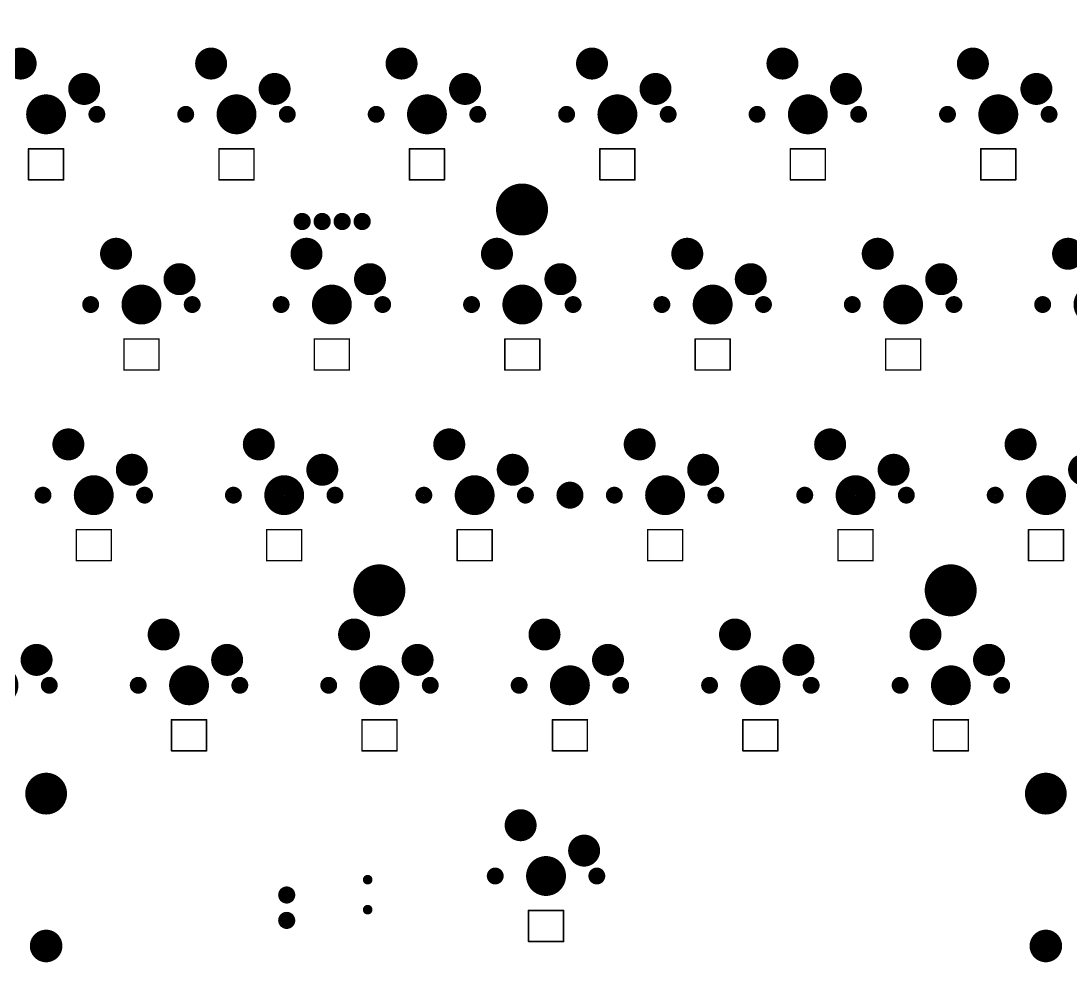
# Model space of a CAD drawing. Header units: millimetres. Extents: x 1049 to 1332, y 1256 to 1351.
# Drawn here: x 1149.5 to 1254.6, y 1255.5 to 1350.2 of the extents above; entities that cross this region are included whole.
import ezdxf

# ---------------------------------------------------------------- set-up
doc = ezdxf.new("R2010")
doc.units = ezdxf.units.MM
for name, color, linetype in [('BottomSolder', 6, 'Continuous'), ('KeepOutLayer', 6, 'Continuous'), ('PadHoleLayer', 156, 'Continuous')]:
    doc.layers.add(name, color=color, linetype=linetype)

# ---------------------------------------------------------------- blocks, each defined once
blk = doc.blocks.new('_______4')
at = {"layer": 'BottomSolder', "const_width": 0.477}
for points in [[(-0.24, 0, 1), (0.24, 0, 1)], [(-0.24, -3, 1), (0.24, -3, 1)]]:
    blk.add_lwpolyline(points, format="xyb", close=True, dxfattribs=at)
at = {"layer": 'PadHoleLayer', "const_width": 0.375}
for points in [[(-0.19, 0, 1), (0.19, 0, 1)], [(-0.19, -3, 1), (0.19, -3, 1)]]:
    blk.add_lwpolyline(points, format="xyb", close=True, dxfattribs=at)
blk = doc.blocks.new('JUMP_WIRE_5')
at = {"layer": 'BottomSolder', "const_width": 0.852}
for points in [[(-0.43, 0, 1), (0.43, 0, 1)], [(2.11, 0, 1), (2.97, 0, 1)]]:
    blk.add_lwpolyline(points, format="xyb", close=True, dxfattribs=at)
at = {"layer": 'PadHoleLayer', "const_width": 0.457}
for points in [[(-0.23, 0, 1), (0.23, 0, 1)], [(2.31, 0, 1), (2.77, 0, 1)]]:
    blk.add_lwpolyline(points, format="xyb", close=True, dxfattribs=at)
blk = doc.blocks.new('____90')
at = {"layer": 'BottomSolder'}
for points, const_width in [([(-3.34, 5.08, 1), (-1.74, 5.08, 1)], 1.6), ([(3.01, 2.54, 1), (4.61, 2.54, 1)], 1.6), ([(-1, 0, 1), (1, 0, 1)], 1.99), ([(-5.5, 0, 1), (-4.66, 0, 1)], 0.85), ([(4.66, 0, 1), (5.5, 0, 1)], 0.85)]:
    blk.add_lwpolyline(points, format="xyb", close=True, dxfattribs=dict(at, const_width=const_width))
at = {"layer": 'PadHoleLayer'}
for points, const_width in [([(-3.29, 5.08, 1), (-1.79, 5.08, 1)], 1.5), ([(3.06, 2.54, 1), (4.56, 2.54, 1)], 1.5), ([(-1, 0, 1), (1, 0, 1)], 1.99), ([(-5.5, 0, 1), (-4.66, 0, 1)], 0.85), ([(4.66, 0, 1), (5.5, 0, 1)], 0.85)]:
    blk.add_lwpolyline(points, format="xyb", close=True, dxfattribs=dict(at, const_width=const_width))
blk = doc.blocks.new('____91')
at = {"layer": 'BottomSolder'}
for points, const_width in [([(-3.34, 5.08, 1), (-1.74, 5.08, 1)], 1.6), ([(3.01, 2.54, 1), (4.61, 2.54, 1)], 1.6), ([(-1, 0, 1), (1, 0, 1)], 1.99), ([(-5.5, 0, 1), (-4.66, 0, 1)], 0.85), ([(4.66, 0, 1), (5.5, 0, 1)], 0.85)]:
    blk.add_lwpolyline(points, format="xyb", close=True, dxfattribs=dict(at, const_width=const_width))
at = {"layer": 'PadHoleLayer'}
for points, const_width in [([(-3.29, 5.08, 1), (-1.79, 5.08, 1)], 1.5), ([(3.06, 2.54, 1), (4.56, 2.54, 1)], 1.5), ([(-1, 0, 1), (1, 0, 1)], 1.99), ([(-5.5, 0, 1), (-4.66, 0, 1)], 0.85), ([(4.66, 0, 1), (5.5, 0, 1)], 0.85)]:
    blk.add_lwpolyline(points, format="xyb", close=True, dxfattribs=dict(at, const_width=const_width))
blk = doc.blocks.new('____92')
at = {"layer": 'BottomSolder'}
for points, const_width in [([(-3.34, 5.08, 1), (-1.74, 5.08, 1)], 1.6), ([(3.01, 2.54, 1), (4.61, 2.54, 1)], 1.6), ([(-1, 0, 1), (1, 0, 1)], 1.99), ([(-5.5, 0, 1), (-4.66, 0, 1)], 0.85), ([(4.66, 0, 1), (5.5, 0, 1)], 0.85)]:
    blk.add_lwpolyline(points, format="xyb", close=True, dxfattribs=dict(at, const_width=const_width))
at = {"layer": 'PadHoleLayer'}
for points, const_width in [([(-3.29, 5.08, 1), (-1.79, 5.08, 1)], 1.5), ([(3.06, 2.54, 1), (4.56, 2.54, 1)], 1.5), ([(-1, 0, 1), (1, 0, 1)], 1.99), ([(-5.5, 0, 1), (-4.66, 0, 1)], 0.85), ([(4.66, 0, 1), (5.5, 0, 1)], 0.85)]:
    blk.add_lwpolyline(points, format="xyb", close=True, dxfattribs=dict(at, const_width=const_width))
blk = doc.blocks.new('____93')
at = {"layer": 'BottomSolder'}
for points, const_width in [([(-3.34, 5.08, 1), (-1.74, 5.08, 1)], 1.6), ([(3.01, 2.54, 1), (4.61, 2.54, 1)], 1.6), ([(-1, 0, 1), (1, 0, 1)], 1.99), ([(-5.5, 0, 1), (-4.66, 0, 1)], 0.85), ([(4.66, 0, 1), (5.5, 0, 1)], 0.85)]:
    blk.add_lwpolyline(points, format="xyb", close=True, dxfattribs=dict(at, const_width=const_width))
at = {"layer": 'PadHoleLayer'}
for points, const_width in [([(-3.29, 5.08, 1), (-1.79, 5.08, 1)], 1.5), ([(3.06, 2.54, 1), (4.56, 2.54, 1)], 1.5), ([(-1, 0, 1), (1, 0, 1)], 1.99), ([(-5.5, 0, 1), (-4.66, 0, 1)], 0.85), ([(4.66, 0, 1), (5.5, 0, 1)], 0.85)]:
    blk.add_lwpolyline(points, format="xyb", close=True, dxfattribs=dict(at, const_width=const_width))
blk = doc.blocks.new('____94')
at = {"layer": 'BottomSolder'}
for points, const_width in [([(-3.34, 5.08, 1), (-1.74, 5.08, 1)], 1.6), ([(3.01, 2.54, 1), (4.61, 2.54, 1)], 1.6), ([(-1, 0, 1), (1, 0, 1)], 1.99), ([(-5.5, 0, 1), (-4.66, 0, 1)], 0.85), ([(4.66, 0, 1), (5.5, 0, 1)], 0.85)]:
    blk.add_lwpolyline(points, format="xyb", close=True, dxfattribs=dict(at, const_width=const_width))
at = {"layer": 'PadHoleLayer'}
for points, const_width in [([(-3.29, 5.08, 1), (-1.79, 5.08, 1)], 1.5), ([(3.06, 2.54, 1), (4.56, 2.54, 1)], 1.5), ([(-1, 0, 1), (1, 0, 1)], 1.99), ([(-5.5, 0, 1), (-4.66, 0, 1)], 0.85), ([(4.66, 0, 1), (5.5, 0, 1)], 0.85)]:
    blk.add_lwpolyline(points, format="xyb", close=True, dxfattribs=dict(at, const_width=const_width))
blk = doc.blocks.new('____95')
at = {"layer": 'BottomSolder'}
for points, const_width in [([(-3.34, 5.08, 1), (-1.74, 5.08, 1)], 1.6), ([(3.01, 2.54, 1), (4.61, 2.54, 1)], 1.6), ([(-1, 0, 1), (1, 0, 1)], 1.99), ([(-5.5, 0, 1), (-4.66, 0, 1)], 0.85), ([(4.66, 0, 1), (5.5, 0, 1)], 0.85)]:
    blk.add_lwpolyline(points, format="xyb", close=True, dxfattribs=dict(at, const_width=const_width))
at = {"layer": 'PadHoleLayer'}
for points, const_width in [([(-3.29, 5.08, 1), (-1.79, 5.08, 1)], 1.5), ([(3.06, 2.54, 1), (4.56, 2.54, 1)], 1.5), ([(-1, 0, 1), (1, 0, 1)], 1.99), ([(-5.5, 0, 1), (-4.66, 0, 1)], 0.85), ([(4.66, 0, 1), (5.5, 0, 1)], 0.85)]:
    blk.add_lwpolyline(points, format="xyb", close=True, dxfattribs=dict(at, const_width=const_width))
blk = doc.blocks.new('____101')
at = {"layer": 'BottomSolder'}
for points, const_width in [([(-3.34, 5.08, 1), (-1.74, 5.08, 1)], 1.6), ([(3.01, 2.54, 1), (4.61, 2.54, 1)], 1.6), ([(-1, 0, 1), (1, 0, 1)], 1.99), ([(-5.5, 0, 1), (-4.66, 0, 1)], 0.85), ([(4.66, 0, 1), (5.5, 0, 1)], 0.85)]:
    blk.add_lwpolyline(points, format="xyb", close=True, dxfattribs=dict(at, const_width=const_width))
at = {"layer": 'PadHoleLayer'}
for points, const_width in [([(-3.29, 5.08, 1), (-1.79, 5.08, 1)], 1.5), ([(3.06, 2.54, 1), (4.56, 2.54, 1)], 1.5), ([(-1, 0, 1), (1, 0, 1)], 1.99), ([(-5.5, 0, 1), (-4.66, 0, 1)], 0.85), ([(4.66, 0, 1), (5.5, 0, 1)], 0.85)]:
    blk.add_lwpolyline(points, format="xyb", close=True, dxfattribs=dict(at, const_width=const_width))
blk = doc.blocks.new('____102')
at = {"layer": 'BottomSolder'}
for points, const_width in [([(-3.34, 5.08, 1), (-1.74, 5.08, 1)], 1.6), ([(3.01, 2.54, 1), (4.61, 2.54, 1)], 1.6), ([(-1, 0, 1), (1, 0, 1)], 1.99), ([(-5.5, 0, 1), (-4.66, 0, 1)], 0.85), ([(4.66, 0, 1), (5.5, 0, 1)], 0.85)]:
    blk.add_lwpolyline(points, format="xyb", close=True, dxfattribs=dict(at, const_width=const_width))
at = {"layer": 'PadHoleLayer'}
for points, const_width in [([(-3.29, 5.08, 1), (-1.79, 5.08, 1)], 1.5), ([(3.06, 2.54, 1), (4.56, 2.54, 1)], 1.5), ([(-1, 0, 1), (1, 0, 1)], 1.99), ([(-5.5, 0, 1), (-4.66, 0, 1)], 0.85), ([(4.66, 0, 1), (5.5, 0, 1)], 0.85)]:
    blk.add_lwpolyline(points, format="xyb", close=True, dxfattribs=dict(at, const_width=const_width))
blk = doc.blocks.new('____106')
at = {"layer": 'BottomSolder'}
for points, const_width in [([(-3.34, 5.08, 1), (-1.74, 5.08, 1)], 1.6), ([(3.01, 2.54, 1), (4.61, 2.54, 1)], 1.6), ([(-1, 0, 1), (1, 0, 1)], 1.99), ([(-5.5, 0, 1), (-4.66, 0, 1)], 0.85), ([(4.66, 0, 1), (5.5, 0, 1)], 0.85)]:
    blk.add_lwpolyline(points, format="xyb", close=True, dxfattribs=dict(at, const_width=const_width))
at = {"layer": 'PadHoleLayer'}
for points, const_width in [([(-3.29, 5.08, 1), (-1.79, 5.08, 1)], 1.5), ([(3.06, 2.54, 1), (4.56, 2.54, 1)], 1.5), ([(-1, 0, 1), (1, 0, 1)], 1.99), ([(-5.5, 0, 1), (-4.66, 0, 1)], 0.85), ([(4.66, 0, 1), (5.5, 0, 1)], 0.85)]:
    blk.add_lwpolyline(points, format="xyb", close=True, dxfattribs=dict(at, const_width=const_width))
blk = doc.blocks.new('____108')
at = {"layer": 'BottomSolder'}
for points, const_width in [([(-3.34, 5.08, 1), (-1.74, 5.08, 1)], 1.6), ([(3.01, 2.54, 1), (4.61, 2.54, 1)], 1.6), ([(-1, 0, 1), (1, 0, 1)], 1.99), ([(-5.5, 0, 1), (-4.66, 0, 1)], 0.85), ([(4.66, 0, 1), (5.5, 0, 1)], 0.85)]:
    blk.add_lwpolyline(points, format="xyb", close=True, dxfattribs=dict(at, const_width=const_width))
at = {"layer": 'PadHoleLayer'}
for points, const_width in [([(-3.29, 5.08, 1), (-1.79, 5.08, 1)], 1.5), ([(3.06, 2.54, 1), (4.56, 2.54, 1)], 1.5), ([(-1, 0, 1), (1, 0, 1)], 1.99), ([(-5.5, 0, 1), (-4.66, 0, 1)], 0.85), ([(4.66, 0, 1), (5.5, 0, 1)], 0.85)]:
    blk.add_lwpolyline(points, format="xyb", close=True, dxfattribs=dict(at, const_width=const_width))
blk = doc.blocks.new('____109')
at = {"layer": 'BottomSolder'}
for points, const_width in [([(-3.34, 5.08, 1), (-1.74, 5.08, 1)], 1.6), ([(3.01, 2.54, 1), (4.61, 2.54, 1)], 1.6), ([(-1, 0, 1), (1, 0, 1)], 1.99), ([(-5.5, 0, 1), (-4.66, 0, 1)], 0.85), ([(4.66, 0, 1), (5.5, 0, 1)], 0.85)]:
    blk.add_lwpolyline(points, format="xyb", close=True, dxfattribs=dict(at, const_width=const_width))
at = {"layer": 'PadHoleLayer'}
for points, const_width in [([(-3.29, 5.08, 1), (-1.79, 5.08, 1)], 1.5), ([(3.06, 2.54, 1), (4.56, 2.54, 1)], 1.5), ([(-1, 0, 1), (1, 0, 1)], 1.99), ([(-5.5, 0, 1), (-4.66, 0, 1)], 0.85), ([(4.66, 0, 1), (5.5, 0, 1)], 0.85)]:
    blk.add_lwpolyline(points, format="xyb", close=True, dxfattribs=dict(at, const_width=const_width))
blk = doc.blocks.new('____111')
at = {"layer": 'BottomSolder'}
for points, const_width in [([(-3.34, 5.08, 1), (-1.74, 5.08, 1)], 1.6), ([(3.01, 2.54, 1), (4.61, 2.54, 1)], 1.6), ([(-1, 0, 1), (1, 0, 1)], 1.99), ([(-5.5, 0, 1), (-4.66, 0, 1)], 0.85), ([(4.66, 0, 1), (5.5, 0, 1)], 0.85)]:
    blk.add_lwpolyline(points, format="xyb", close=True, dxfattribs=dict(at, const_width=const_width))
at = {"layer": 'PadHoleLayer'}
for points, const_width in [([(-3.29, 5.08, 1), (-1.79, 5.08, 1)], 1.5), ([(3.06, 2.54, 1), (4.56, 2.54, 1)], 1.5), ([(-1, 0, 1), (1, 0, 1)], 1.99), ([(-5.5, 0, 1), (-4.66, 0, 1)], 0.85), ([(4.66, 0, 1), (5.5, 0, 1)], 0.85)]:
    blk.add_lwpolyline(points, format="xyb", close=True, dxfattribs=dict(at, const_width=const_width))
blk = doc.blocks.new('____116')
at = {"layer": 'BottomSolder'}
for points, const_width in [([(-3.34, 5.08, 1), (-1.74, 5.08, 1)], 1.6), ([(3.01, 2.54, 1), (4.61, 2.54, 1)], 1.6), ([(-1, 0, 1), (1, 0, 1)], 1.99), ([(-5.5, 0, 1), (-4.66, 0, 1)], 0.85), ([(4.66, 0, 1), (5.5, 0, 1)], 0.85)]:
    blk.add_lwpolyline(points, format="xyb", close=True, dxfattribs=dict(at, const_width=const_width))
at = {"layer": 'PadHoleLayer'}
for points, const_width in [([(-3.29, 5.08, 1), (-1.79, 5.08, 1)], 1.5), ([(3.06, 2.54, 1), (4.56, 2.54, 1)], 1.5), ([(-1, 0, 1), (1, 0, 1)], 1.99), ([(-5.5, 0, 1), (-4.66, 0, 1)], 0.85), ([(4.66, 0, 1), (5.5, 0, 1)], 0.85)]:
    blk.add_lwpolyline(points, format="xyb", close=True, dxfattribs=dict(at, const_width=const_width))
blk = doc.blocks.new('____118')
at = {"layer": 'BottomSolder'}
for points, const_width in [([(-3.34, 5.08, 1), (-1.74, 5.08, 1)], 1.6), ([(3.01, 2.54, 1), (4.61, 2.54, 1)], 1.6), ([(-1, 0, 1), (1, 0, 1)], 1.99), ([(-5.5, 0, 1), (-4.66, 0, 1)], 0.85), ([(4.66, 0, 1), (5.5, 0, 1)], 0.85)]:
    blk.add_lwpolyline(points, format="xyb", close=True, dxfattribs=dict(at, const_width=const_width))
at = {"layer": 'PadHoleLayer'}
for points, const_width in [([(-3.29, 5.08, 1), (-1.79, 5.08, 1)], 1.5), ([(3.06, 2.54, 1), (4.56, 2.54, 1)], 1.5), ([(-1, 0, 1), (1, 0, 1)], 1.99), ([(-5.5, 0, 1), (-4.66, 0, 1)], 0.85), ([(4.66, 0, 1), (5.5, 0, 1)], 0.85)]:
    blk.add_lwpolyline(points, format="xyb", close=True, dxfattribs=dict(at, const_width=const_width))
blk = doc.blocks.new('____119')
at = {"layer": 'BottomSolder'}
for points, const_width in [([(-3.34, 5.08, 1), (-1.74, 5.08, 1)], 1.6), ([(3.01, 2.54, 1), (4.61, 2.54, 1)], 1.6), ([(-1, 0, 1), (1, 0, 1)], 1.99), ([(-5.5, 0, 1), (-4.66, 0, 1)], 0.85), ([(4.66, 0, 1), (5.5, 0, 1)], 0.85)]:
    blk.add_lwpolyline(points, format="xyb", close=True, dxfattribs=dict(at, const_width=const_width))
at = {"layer": 'PadHoleLayer'}
for points, const_width in [([(-3.29, 5.08, 1), (-1.79, 5.08, 1)], 1.5), ([(3.06, 2.54, 1), (4.56, 2.54, 1)], 1.5), ([(-1, 0, 1), (1, 0, 1)], 1.99), ([(-5.5, 0, 1), (-4.66, 0, 1)], 0.85), ([(4.66, 0, 1), (5.5, 0, 1)], 0.85)]:
    blk.add_lwpolyline(points, format="xyb", close=True, dxfattribs=dict(at, const_width=const_width))
blk = doc.blocks.new('____120')
at = {"layer": 'BottomSolder'}
for points, const_width in [([(-3.34, 5.08, 1), (-1.74, 5.08, 1)], 1.6), ([(3.01, 2.54, 1), (4.61, 2.54, 1)], 1.6), ([(-1, 0, 1), (1, 0, 1)], 1.99), ([(-5.5, 0, 1), (-4.66, 0, 1)], 0.85), ([(4.66, 0, 1), (5.5, 0, 1)], 0.85)]:
    blk.add_lwpolyline(points, format="xyb", close=True, dxfattribs=dict(at, const_width=const_width))
at = {"layer": 'PadHoleLayer'}
for points, const_width in [([(-3.29, 5.08, 1), (-1.79, 5.08, 1)], 1.5), ([(3.06, 2.54, 1), (4.56, 2.54, 1)], 1.5), ([(-1, 0, 1), (1, 0, 1)], 1.99), ([(-5.5, 0, 1), (-4.66, 0, 1)], 0.85), ([(4.66, 0, 1), (5.5, 0, 1)], 0.85)]:
    blk.add_lwpolyline(points, format="xyb", close=True, dxfattribs=dict(at, const_width=const_width))
blk = doc.blocks.new('____121')
at = {"layer": 'BottomSolder'}
for points, const_width in [([(-3.34, 5.08, 1), (-1.74, 5.08, 1)], 1.6), ([(3.01, 2.54, 1), (4.61, 2.54, 1)], 1.6), ([(-1, 0, 1), (1, 0, 1)], 1.99), ([(-5.5, 0, 1), (-4.66, 0, 1)], 0.85), ([(4.66, 0, 1), (5.5, 0, 1)], 0.85)]:
    blk.add_lwpolyline(points, format="xyb", close=True, dxfattribs=dict(at, const_width=const_width))
at = {"layer": 'PadHoleLayer'}
for points, const_width in [([(-3.29, 5.08, 1), (-1.79, 5.08, 1)], 1.5), ([(3.06, 2.54, 1), (4.56, 2.54, 1)], 1.5), ([(-1, 0, 1), (1, 0, 1)], 1.99), ([(-5.5, 0, 1), (-4.66, 0, 1)], 0.85), ([(4.66, 0, 1), (5.5, 0, 1)], 0.85)]:
    blk.add_lwpolyline(points, format="xyb", close=True, dxfattribs=dict(at, const_width=const_width))
blk = doc.blocks.new('____122')
at = {"layer": 'BottomSolder'}
for points, const_width in [([(-3.34, 5.08, 1), (-1.74, 5.08, 1)], 1.6), ([(3.01, 2.54, 1), (4.61, 2.54, 1)], 1.6), ([(-1, 0, 1), (1, 0, 1)], 1.99), ([(-5.5, 0, 1), (-4.66, 0, 1)], 0.85), ([(4.66, 0, 1), (5.5, 0, 1)], 0.85)]:
    blk.add_lwpolyline(points, format="xyb", close=True, dxfattribs=dict(at, const_width=const_width))
at = {"layer": 'PadHoleLayer'}
for points, const_width in [([(-3.29, 5.08, 1), (-1.79, 5.08, 1)], 1.5), ([(3.06, 2.54, 1), (4.56, 2.54, 1)], 1.5), ([(-1, 0, 1), (1, 0, 1)], 1.99), ([(-5.5, 0, 1), (-4.66, 0, 1)], 0.85), ([(4.66, 0, 1), (5.5, 0, 1)], 0.85)]:
    blk.add_lwpolyline(points, format="xyb", close=True, dxfattribs=dict(at, const_width=const_width))
blk = doc.blocks.new('____125')
at = {"layer": 'BottomSolder'}
for points, const_width in [([(-3.34, 5.08, 1), (-1.74, 5.08, 1)], 1.6), ([(3.01, 2.54, 1), (4.61, 2.54, 1)], 1.6), ([(-1, 0, 1), (1, 0, 1)], 1.99), ([(-5.5, 0, 1), (-4.66, 0, 1)], 0.85), ([(4.66, 0, 1), (5.5, 0, 1)], 0.85)]:
    blk.add_lwpolyline(points, format="xyb", close=True, dxfattribs=dict(at, const_width=const_width))
at = {"layer": 'PadHoleLayer'}
for points, const_width in [([(-3.29, 5.08, 1), (-1.79, 5.08, 1)], 1.5), ([(3.06, 2.54, 1), (4.56, 2.54, 1)], 1.5), ([(-1, 0, 1), (1, 0, 1)], 1.99), ([(-5.5, 0, 1), (-4.66, 0, 1)], 0.85), ([(4.66, 0, 1), (5.5, 0, 1)], 0.85)]:
    blk.add_lwpolyline(points, format="xyb", close=True, dxfattribs=dict(at, const_width=const_width))
blk = doc.blocks.new('____127')
at = {"layer": 'BottomSolder'}
for points, const_width in [([(-3.34, 5.08, 1), (-1.74, 5.08, 1)], 1.6), ([(3.01, 2.54, 1), (4.61, 2.54, 1)], 1.6), ([(-1, 0, 1), (1, 0, 1)], 1.99), ([(-5.5, 0, 1), (-4.66, 0, 1)], 0.85), ([(4.66, 0, 1), (5.5, 0, 1)], 0.85)]:
    blk.add_lwpolyline(points, format="xyb", close=True, dxfattribs=dict(at, const_width=const_width))
at = {"layer": 'PadHoleLayer'}
for points, const_width in [([(-3.29, 5.08, 1), (-1.79, 5.08, 1)], 1.5), ([(3.06, 2.54, 1), (4.56, 2.54, 1)], 1.5), ([(-1, 0, 1), (1, 0, 1)], 1.99), ([(-5.5, 0, 1), (-4.66, 0, 1)], 0.85), ([(4.66, 0, 1), (5.5, 0, 1)], 0.85)]:
    blk.add_lwpolyline(points, format="xyb", close=True, dxfattribs=dict(at, const_width=const_width))
blk = doc.blocks.new('____128')
at = {"layer": 'BottomSolder'}
for points, const_width in [([(-3.34, 5.08, 1), (-1.74, 5.08, 1)], 1.6), ([(3.01, 2.54, 1), (4.61, 2.54, 1)], 1.6), ([(-1, 0, 1), (1, 0, 1)], 1.99), ([(-5.5, 0, 1), (-4.66, 0, 1)], 0.85), ([(4.66, 0, 1), (5.5, 0, 1)], 0.85)]:
    blk.add_lwpolyline(points, format="xyb", close=True, dxfattribs=dict(at, const_width=const_width))
at = {"layer": 'PadHoleLayer'}
for points, const_width in [([(-3.29, 5.08, 1), (-1.79, 5.08, 1)], 1.5), ([(3.06, 2.54, 1), (4.56, 2.54, 1)], 1.5), ([(-1, 0, 1), (1, 0, 1)], 1.99), ([(-5.5, 0, 1), (-4.66, 0, 1)], 0.85), ([(4.66, 0, 1), (5.5, 0, 1)], 0.85)]:
    blk.add_lwpolyline(points, format="xyb", close=True, dxfattribs=dict(at, const_width=const_width))
blk = doc.blocks.new('____130')
at = {"layer": 'BottomSolder'}
for points, const_width in [([(-3.34, 5.08, 1), (-1.74, 5.08, 1)], 1.6), ([(3.01, 2.54, 1), (4.61, 2.54, 1)], 1.6), ([(-1, 0, 1), (1, 0, 1)], 1.99), ([(-5.5, 0, 1), (-4.66, 0, 1)], 0.85), ([(4.66, 0, 1), (5.5, 0, 1)], 0.85)]:
    blk.add_lwpolyline(points, format="xyb", close=True, dxfattribs=dict(at, const_width=const_width))
at = {"layer": 'PadHoleLayer'}
for points, const_width in [([(-3.29, 5.08, 1), (-1.79, 5.08, 1)], 1.5), ([(3.06, 2.54, 1), (4.56, 2.54, 1)], 1.5), ([(-1, 0, 1), (1, 0, 1)], 1.99), ([(-5.5, 0, 1), (-4.66, 0, 1)], 0.85), ([(4.66, 0, 1), (5.5, 0, 1)], 0.85)]:
    blk.add_lwpolyline(points, format="xyb", close=True, dxfattribs=dict(at, const_width=const_width))
blk = doc.blocks.new('____131')
at = {"layer": 'BottomSolder'}
for points, const_width in [([(-3.34, 5.08, 1), (-1.74, 5.08, 1)], 1.6), ([(3.01, 2.54, 1), (4.61, 2.54, 1)], 1.6), ([(-1, 0, 1), (1, 0, 1)], 1.99), ([(-5.5, 0, 1), (-4.66, 0, 1)], 0.85), ([(4.66, 0, 1), (5.5, 0, 1)], 0.85)]:
    blk.add_lwpolyline(points, format="xyb", close=True, dxfattribs=dict(at, const_width=const_width))
at = {"layer": 'PadHoleLayer'}
for points, const_width in [([(-3.29, 5.08, 1), (-1.79, 5.08, 1)], 1.5), ([(3.06, 2.54, 1), (4.56, 2.54, 1)], 1.5), ([(-1, 0, 1), (1, 0, 1)], 1.99), ([(-5.5, 0, 1), (-4.66, 0, 1)], 0.85), ([(4.66, 0, 1), (5.5, 0, 1)], 0.85)]:
    blk.add_lwpolyline(points, format="xyb", close=True, dxfattribs=dict(at, const_width=const_width))
blk = doc.blocks.new('____134')
at = {"layer": 'BottomSolder'}
for points, const_width in [([(-3.34, 5.08, 1), (-1.74, 5.08, 1)], 1.6), ([(3.01, 2.54, 1), (4.61, 2.54, 1)], 1.6), ([(-1, 0, 1), (1, 0, 1)], 1.99), ([(-5.5, 0, 1), (-4.66, 0, 1)], 0.85), ([(4.66, 0, 1), (5.5, 0, 1)], 0.85)]:
    blk.add_lwpolyline(points, format="xyb", close=True, dxfattribs=dict(at, const_width=const_width))
at = {"layer": 'PadHoleLayer'}
for points, const_width in [([(-3.29, 5.08, 1), (-1.79, 5.08, 1)], 1.5), ([(3.06, 2.54, 1), (4.56, 2.54, 1)], 1.5), ([(-1, 0, 1), (1, 0, 1)], 1.99), ([(-5.5, 0, 1), (-4.66, 0, 1)], 0.85), ([(4.66, 0, 1), (5.5, 0, 1)], 0.85)]:
    blk.add_lwpolyline(points, format="xyb", close=True, dxfattribs=dict(at, const_width=const_width))
blk = doc.blocks.new('____144')
at = {"layer": 'BottomSolder'}
for points, const_width in [([(-3.34, 5.08, 1), (-1.74, 5.08, 1)], 1.6), ([(3.01, 2.54, 1), (4.61, 2.54, 1)], 1.6), ([(-1, 0, 1), (1, 0, 1)], 1.99), ([(-5.5, 0, 1), (-4.66, 0, 1)], 0.85), ([(4.66, 0, 1), (5.5, 0, 1)], 0.85)]:
    blk.add_lwpolyline(points, format="xyb", close=True, dxfattribs=dict(at, const_width=const_width))
at = {"layer": 'PadHoleLayer'}
for points, const_width in [([(-3.29, 5.08, 1), (-1.79, 5.08, 1)], 1.5), ([(3.06, 2.54, 1), (4.56, 2.54, 1)], 1.5), ([(-1, 0, 1), (1, 0, 1)], 1.99), ([(-5.5, 0, 1), (-4.66, 0, 1)], 0.85), ([(4.66, 0, 1), (5.5, 0, 1)], 0.85)]:
    blk.add_lwpolyline(points, format="xyb", close=True, dxfattribs=dict(at, const_width=const_width))
blk = doc.blocks.new('6_25X____145')
at = {"layer": 'BottomSolder'}
for points, const_width in [([(-51.05, 8.24, 1), (-48.96, 8.24, 1)], 2.09), ([(48.95, 8.24, 1), (51.04, 8.24, 1)], 2.09), ([(-50.82, -7, 1), (-49.19, -7, 1)], 1.63), ([(49.18, -7, 1), (50.81, -7, 1)], 1.63)]:
    blk.add_lwpolyline(points, format="xyb", close=True, dxfattribs=dict(at, const_width=const_width))
at = {"layer": 'PadHoleLayer'}
for points, const_width in [([(-51, 8.24, 1), (-49.01, 8.24, 1)], 1.99), ([(49, 8.24, 1), (50.99, 8.24, 1)], 1.99), ([(-50.77, -7, 1), (-49.24, -7, 1)], 1.52), ([(49.23, -7, 1), (50.76, -7, 1)], 1.52)]:
    blk.add_lwpolyline(points, format="xyb", close=True, dxfattribs=dict(at, const_width=const_width))
blk = doc.blocks.new('6028RGB_178')
at = {"layer": 'KeepOutLayer', "const_width": 0.15}
for points in [[(1.75, 1.55), (-1.75, 1.55)], [(-1.75, 1.55), (-1.75, -1.55)], [(1.75, 1.55), (1.75, -1.55)], [(1.75, -1.55), (-1.75, -1.55)]]:
    blk.add_lwpolyline(points, dxfattribs=at)
at = {"layer": 'KeepOutLayer', "const_width": 0.075}
for points in [[(-1.79, 1.55, 1), (-1.71, 1.55, 1)], [(-1.79, 1.55, 1), (-1.71, 1.55, 1)], [(1.71, 1.55, 1), (1.79, 1.55, 1)], [(1.71, 1.55, 1), (1.79, 1.55, 1)], [(-1.79, -1.55, 1), (-1.71, -1.55, 1)], [(-1.79, -1.55, 1), (-1.71, -1.55, 1)], [(1.71, -1.55, 1), (1.79, -1.55, 1)], [(1.71, -1.55, 1), (1.79, -1.55, 1)]]:
    blk.add_lwpolyline(points, format="xyb", close=True, dxfattribs=at)
blk = doc.blocks.new('6028RGB_179')
at = {"layer": 'KeepOutLayer', "const_width": 0.15}
for points in [[(-1.75, 1.55), (-1.75, -1.55)], [(1.75, 1.55), (-1.75, 1.55)], [(1.75, 1.55), (1.75, -1.55)], [(1.75, -1.55), (-1.75, -1.55)]]:
    blk.add_lwpolyline(points, dxfattribs=at)
at = {"layer": 'KeepOutLayer', "const_width": 0.075}
for points in [[(-1.79, 1.55, 1), (-1.71, 1.55, 1)], [(-1.79, 1.55, 1), (-1.71, 1.55, 1)], [(1.71, 1.55, 1), (1.79, 1.55, 1)], [(1.71, 1.55, 1), (1.79, 1.55, 1)], [(-1.79, -1.55, 1), (-1.71, -1.55, 1)], [(-1.79, -1.55, 1), (-1.71, -1.55, 1)], [(1.71, -1.55, 1), (1.79, -1.55, 1)], [(1.71, -1.55, 1), (1.79, -1.55, 1)]]:
    blk.add_lwpolyline(points, format="xyb", close=True, dxfattribs=at)
blk = doc.blocks.new('6028RGB_182')
at = {"layer": 'KeepOutLayer', "const_width": 0.15}
for points in [[(1.75, 1.55), (-1.75, 1.55)], [(-1.75, 1.55), (-1.75, -1.55)], [(1.75, 1.55), (1.75, -1.55)], [(1.75, -1.55), (-1.75, -1.55)]]:
    blk.add_lwpolyline(points, dxfattribs=at)
at = {"layer": 'KeepOutLayer', "const_width": 0.075}
for points in [[(-1.79, 1.55, 1), (-1.71, 1.55, 1)], [(-1.79, 1.55, 1), (-1.71, 1.55, 1)], [(1.71, 1.55, 1), (1.79, 1.55, 1)], [(1.71, 1.55, 1), (1.79, 1.55, 1)], [(-1.79, -1.55, 1), (-1.71, -1.55, 1)], [(-1.79, -1.55, 1), (-1.71, -1.55, 1)], [(1.71, -1.55, 1), (1.79, -1.55, 1)], [(1.71, -1.55, 1), (1.79, -1.55, 1)]]:
    blk.add_lwpolyline(points, format="xyb", close=True, dxfattribs=at)
blk = doc.blocks.new('6028RGB_183')
at = {"layer": 'KeepOutLayer', "const_width": 0.15}
for points in [[(-1.75, 1.55), (-1.75, -1.55)], [(1.75, 1.55), (-1.75, 1.55)], [(1.75, 1.55), (1.75, -1.55)], [(1.75, -1.55), (-1.75, -1.55)]]:
    blk.add_lwpolyline(points, dxfattribs=at)
at = {"layer": 'KeepOutLayer', "const_width": 0.075}
for points in [[(-1.79, 1.55, 1), (-1.71, 1.55, 1)], [(-1.79, 1.55, 1), (-1.71, 1.55, 1)], [(1.71, 1.55, 1), (1.79, 1.55, 1)], [(1.71, 1.55, 1), (1.79, 1.55, 1)], [(-1.79, -1.55, 1), (-1.71, -1.55, 1)], [(-1.79, -1.55, 1), (-1.71, -1.55, 1)], [(1.71, -1.55, 1), (1.79, -1.55, 1)], [(1.71, -1.55, 1), (1.79, -1.55, 1)]]:
    blk.add_lwpolyline(points, format="xyb", close=True, dxfattribs=at)
blk = doc.blocks.new('6028RGB_184')
at = {"layer": 'KeepOutLayer', "const_width": 0.15}
for points in [[(1.75, 1.55), (-1.75, 1.55)], [(-1.75, 1.55), (-1.75, -1.55)], [(1.75, 1.55), (1.75, -1.55)], [(1.75, -1.55), (-1.75, -1.55)]]:
    blk.add_lwpolyline(points, dxfattribs=at)
at = {"layer": 'KeepOutLayer', "const_width": 0.075}
for points in [[(-1.79, 1.55, 1), (-1.71, 1.55, 1)], [(-1.79, 1.55, 1), (-1.71, 1.55, 1)], [(1.71, 1.55, 1), (1.79, 1.55, 1)], [(1.71, 1.55, 1), (1.79, 1.55, 1)], [(-1.79, -1.55, 1), (-1.71, -1.55, 1)], [(-1.79, -1.55, 1), (-1.71, -1.55, 1)], [(1.71, -1.55, 1), (1.79, -1.55, 1)], [(1.71, -1.55, 1), (1.79, -1.55, 1)]]:
    blk.add_lwpolyline(points, format="xyb", close=True, dxfattribs=at)
blk = doc.blocks.new('6028RGB_185')
at = {"layer": 'KeepOutLayer', "const_width": 0.15}
for points in [[(-1.75, 1.55), (-1.75, -1.55)], [(1.75, 1.55), (-1.75, 1.55)], [(1.75, 1.55), (1.75, -1.55)], [(1.75, -1.55), (-1.75, -1.55)]]:
    blk.add_lwpolyline(points, dxfattribs=at)
at = {"layer": 'KeepOutLayer', "const_width": 0.075}
for points in [[(-1.79, 1.55, 1), (-1.71, 1.55, 1)], [(-1.79, 1.55, 1), (-1.71, 1.55, 1)], [(1.71, 1.55, 1), (1.79, 1.55, 1)], [(1.71, 1.55, 1), (1.79, 1.55, 1)], [(-1.79, -1.55, 1), (-1.71, -1.55, 1)], [(-1.79, -1.55, 1), (-1.71, -1.55, 1)], [(1.71, -1.55, 1), (1.79, -1.55, 1)], [(1.71, -1.55, 1), (1.79, -1.55, 1)]]:
    blk.add_lwpolyline(points, format="xyb", close=True, dxfattribs=at)
blk = doc.blocks.new('6028RGB_186')
at = {"layer": 'KeepOutLayer', "const_width": 0.15}
for points in [[(1.75, 1.55), (-1.75, 1.55)], [(-1.75, 1.55), (-1.75, -1.55)], [(1.75, 1.55), (1.75, -1.55)], [(1.75, -1.55), (-1.75, -1.55)]]:
    blk.add_lwpolyline(points, dxfattribs=at)
at = {"layer": 'KeepOutLayer', "const_width": 0.075}
for points in [[(-1.79, 1.55, 1), (-1.71, 1.55, 1)], [(-1.79, 1.55, 1), (-1.71, 1.55, 1)], [(1.71, 1.55, 1), (1.79, 1.55, 1)], [(1.71, 1.55, 1), (1.79, 1.55, 1)], [(-1.79, -1.55, 1), (-1.71, -1.55, 1)], [(-1.79, -1.55, 1), (-1.71, -1.55, 1)], [(1.71, -1.55, 1), (1.79, -1.55, 1)], [(1.71, -1.55, 1), (1.79, -1.55, 1)]]:
    blk.add_lwpolyline(points, format="xyb", close=True, dxfattribs=at)
blk = doc.blocks.new('6028RGB_187')
at = {"layer": 'KeepOutLayer', "const_width": 0.15}
for points in [[(-1.75, 1.55), (-1.75, -1.55)], [(1.75, 1.55), (-1.75, 1.55)], [(1.75, 1.55), (1.75, -1.55)], [(1.75, -1.55), (-1.75, -1.55)]]:
    blk.add_lwpolyline(points, dxfattribs=at)
at = {"layer": 'KeepOutLayer', "const_width": 0.075}
for points in [[(-1.79, 1.55, 1), (-1.71, 1.55, 1)], [(-1.79, 1.55, 1), (-1.71, 1.55, 1)], [(1.71, 1.55, 1), (1.79, 1.55, 1)], [(1.71, 1.55, 1), (1.79, 1.55, 1)], [(-1.79, -1.55, 1), (-1.71, -1.55, 1)], [(-1.79, -1.55, 1), (-1.71, -1.55, 1)], [(1.71, -1.55, 1), (1.79, -1.55, 1)], [(1.71, -1.55, 1), (1.79, -1.55, 1)]]:
    blk.add_lwpolyline(points, format="xyb", close=True, dxfattribs=at)
blk = doc.blocks.new('6028RGB_188')
at = {"layer": 'KeepOutLayer', "const_width": 0.15}
for points in [[(1.75, 1.55), (-1.75, 1.55)], [(-1.75, 1.55), (-1.75, -1.55)], [(1.75, 1.55), (1.75, -1.55)], [(1.75, -1.55), (-1.75, -1.55)]]:
    blk.add_lwpolyline(points, dxfattribs=at)
at = {"layer": 'KeepOutLayer', "const_width": 0.075}
for points in [[(-1.79, 1.55, 1), (-1.71, 1.55, 1)], [(-1.79, 1.55, 1), (-1.71, 1.55, 1)], [(1.71, 1.55, 1), (1.79, 1.55, 1)], [(1.71, 1.55, 1), (1.79, 1.55, 1)], [(-1.79, -1.55, 1), (-1.71, -1.55, 1)], [(-1.79, -1.55, 1), (-1.71, -1.55, 1)], [(1.71, -1.55, 1), (1.79, -1.55, 1)], [(1.71, -1.55, 1), (1.79, -1.55, 1)]]:
    blk.add_lwpolyline(points, format="xyb", close=True, dxfattribs=at)
blk = doc.blocks.new('6028RGB_189')
at = {"layer": 'KeepOutLayer', "const_width": 0.15}
for points in [[(-1.75, 1.55), (-1.75, -1.55)], [(1.75, 1.55), (-1.75, 1.55)], [(1.75, 1.55), (1.75, -1.55)], [(1.75, -1.55), (-1.75, -1.55)]]:
    blk.add_lwpolyline(points, dxfattribs=at)
at = {"layer": 'KeepOutLayer', "const_width": 0.075}
for points in [[(-1.79, 1.55, 1), (-1.71, 1.55, 1)], [(-1.79, 1.55, 1), (-1.71, 1.55, 1)], [(1.71, 1.55, 1), (1.79, 1.55, 1)], [(1.71, 1.55, 1), (1.79, 1.55, 1)], [(-1.79, -1.55, 1), (-1.71, -1.55, 1)], [(-1.79, -1.55, 1), (-1.71, -1.55, 1)], [(1.71, -1.55, 1), (1.79, -1.55, 1)], [(1.71, -1.55, 1), (1.79, -1.55, 1)]]:
    blk.add_lwpolyline(points, format="xyb", close=True, dxfattribs=at)
blk = doc.blocks.new('6028RGB_190')
at = {"layer": 'KeepOutLayer', "const_width": 0.15}
for points in [[(1.75, 1.55), (-1.75, 1.55)], [(-1.75, 1.55), (-1.75, -1.55)], [(1.75, 1.55), (1.75, -1.55)], [(1.75, -1.55), (-1.75, -1.55)]]:
    blk.add_lwpolyline(points, dxfattribs=at)
at = {"layer": 'KeepOutLayer', "const_width": 0.075}
for points in [[(-1.79, 1.55, 1), (-1.71, 1.55, 1)], [(-1.79, 1.55, 1), (-1.71, 1.55, 1)], [(1.71, 1.55, 1), (1.79, 1.55, 1)], [(1.71, 1.55, 1), (1.79, 1.55, 1)], [(-1.79, -1.55, 1), (-1.71, -1.55, 1)], [(-1.79, -1.55, 1), (-1.71, -1.55, 1)], [(1.71, -1.55, 1), (1.79, -1.55, 1)], [(1.71, -1.55, 1), (1.79, -1.55, 1)]]:
    blk.add_lwpolyline(points, format="xyb", close=True, dxfattribs=at)
blk = doc.blocks.new('6028RGB_191')
at = {"layer": 'KeepOutLayer', "const_width": 0.15}
for points in [[(-1.75, 1.55), (-1.75, -1.55)], [(1.75, 1.55), (-1.75, 1.55)], [(1.75, 1.55), (1.75, -1.55)], [(1.75, -1.55), (-1.75, -1.55)]]:
    blk.add_lwpolyline(points, dxfattribs=at)
at = {"layer": 'KeepOutLayer', "const_width": 0.075}
for points in [[(-1.79, 1.55, 1), (-1.71, 1.55, 1)], [(-1.79, 1.55, 1), (-1.71, 1.55, 1)], [(1.71, 1.55, 1), (1.79, 1.55, 1)], [(1.71, 1.55, 1), (1.79, 1.55, 1)], [(-1.79, -1.55, 1), (-1.71, -1.55, 1)], [(-1.79, -1.55, 1), (-1.71, -1.55, 1)], [(1.71, -1.55, 1), (1.79, -1.55, 1)], [(1.71, -1.55, 1), (1.79, -1.55, 1)]]:
    blk.add_lwpolyline(points, format="xyb", close=True, dxfattribs=at)
blk = doc.blocks.new('6028RGB_192')
at = {"layer": 'KeepOutLayer', "const_width": 0.15}
for points in [[(1.75, 1.55), (-1.75, 1.55)], [(-1.75, 1.55), (-1.75, -1.55)], [(1.75, 1.55), (1.75, -1.55)], [(1.75, -1.55), (-1.75, -1.55)]]:
    blk.add_lwpolyline(points, dxfattribs=at)
at = {"layer": 'KeepOutLayer', "const_width": 0.075}
for points in [[(-1.79, 1.55, 1), (-1.71, 1.55, 1)], [(-1.79, 1.55, 1), (-1.71, 1.55, 1)], [(1.71, 1.55, 1), (1.79, 1.55, 1)], [(1.71, 1.55, 1), (1.79, 1.55, 1)], [(-1.79, -1.55, 1), (-1.71, -1.55, 1)], [(-1.79, -1.55, 1), (-1.71, -1.55, 1)], [(1.71, -1.55, 1), (1.79, -1.55, 1)], [(1.71, -1.55, 1), (1.79, -1.55, 1)]]:
    blk.add_lwpolyline(points, format="xyb", close=True, dxfattribs=at)
blk = doc.blocks.new('6028RGB_193')
at = {"layer": 'KeepOutLayer', "const_width": 0.15}
for points in [[(-1.75, 1.55), (-1.75, -1.55)], [(1.75, 1.55), (-1.75, 1.55)], [(1.75, 1.55), (1.75, -1.55)], [(1.75, -1.55), (-1.75, -1.55)]]:
    blk.add_lwpolyline(points, dxfattribs=at)
at = {"layer": 'KeepOutLayer', "const_width": 0.075}
for points in [[(-1.79, 1.55, 1), (-1.71, 1.55, 1)], [(-1.79, 1.55, 1), (-1.71, 1.55, 1)], [(1.71, 1.55, 1), (1.79, 1.55, 1)], [(1.71, 1.55, 1), (1.79, 1.55, 1)], [(-1.79, -1.55, 1), (-1.71, -1.55, 1)], [(-1.79, -1.55, 1), (-1.71, -1.55, 1)], [(1.71, -1.55, 1), (1.79, -1.55, 1)], [(1.71, -1.55, 1), (1.79, -1.55, 1)]]:
    blk.add_lwpolyline(points, format="xyb", close=True, dxfattribs=at)
blk = doc.blocks.new('6028RGB_194')
at = {"layer": 'KeepOutLayer', "const_width": 0.15}
for points in [[(1.75, 1.55), (-1.75, 1.55)], [(-1.75, 1.55), (-1.75, -1.55)], [(1.75, 1.55), (1.75, -1.55)], [(1.75, -1.55), (-1.75, -1.55)]]:
    blk.add_lwpolyline(points, dxfattribs=at)
at = {"layer": 'KeepOutLayer', "const_width": 0.075}
for points in [[(-1.79, 1.55, 1), (-1.71, 1.55, 1)], [(-1.79, 1.55, 1), (-1.71, 1.55, 1)], [(1.71, 1.55, 1), (1.79, 1.55, 1)], [(1.71, 1.55, 1), (1.79, 1.55, 1)], [(-1.79, -1.55, 1), (-1.71, -1.55, 1)], [(-1.79, -1.55, 1), (-1.71, -1.55, 1)], [(1.71, -1.55, 1), (1.79, -1.55, 1)], [(1.71, -1.55, 1), (1.79, -1.55, 1)]]:
    blk.add_lwpolyline(points, format="xyb", close=True, dxfattribs=at)
blk = doc.blocks.new('6028RGB_195')
at = {"layer": 'KeepOutLayer', "const_width": 0.15}
for points in [[(-1.75, 1.55), (-1.75, -1.55)], [(1.75, 1.55), (-1.75, 1.55)], [(1.75, 1.55), (1.75, -1.55)], [(1.75, -1.55), (-1.75, -1.55)]]:
    blk.add_lwpolyline(points, dxfattribs=at)
at = {"layer": 'KeepOutLayer', "const_width": 0.075}
for points in [[(-1.79, 1.55, 1), (-1.71, 1.55, 1)], [(-1.79, 1.55, 1), (-1.71, 1.55, 1)], [(1.71, 1.55, 1), (1.79, 1.55, 1)], [(1.71, 1.55, 1), (1.79, 1.55, 1)], [(-1.79, -1.55, 1), (-1.71, -1.55, 1)], [(-1.79, -1.55, 1), (-1.71, -1.55, 1)], [(1.71, -1.55, 1), (1.79, -1.55, 1)], [(1.71, -1.55, 1), (1.79, -1.55, 1)]]:
    blk.add_lwpolyline(points, format="xyb", close=True, dxfattribs=at)
blk = doc.blocks.new('6028RGB_196')
at = {"layer": 'KeepOutLayer', "const_width": 0.15}
for points in [[(1.75, 1.55), (-1.75, 1.55)], [(-1.75, 1.55), (-1.75, -1.55)], [(1.75, 1.55), (1.75, -1.55)], [(1.75, -1.55), (-1.75, -1.55)]]:
    blk.add_lwpolyline(points, dxfattribs=at)
at = {"layer": 'KeepOutLayer', "const_width": 0.075}
for points in [[(-1.79, 1.55, 1), (-1.71, 1.55, 1)], [(-1.79, 1.55, 1), (-1.71, 1.55, 1)], [(1.71, 1.55, 1), (1.79, 1.55, 1)], [(1.71, 1.55, 1), (1.79, 1.55, 1)], [(-1.79, -1.55, 1), (-1.71, -1.55, 1)], [(-1.79, -1.55, 1), (-1.71, -1.55, 1)], [(1.71, -1.55, 1), (1.79, -1.55, 1)], [(1.71, -1.55, 1), (1.79, -1.55, 1)]]:
    blk.add_lwpolyline(points, format="xyb", close=True, dxfattribs=at)
blk = doc.blocks.new('6028RGB_197')
at = {"layer": 'KeepOutLayer', "const_width": 0.15}
for points in [[(-1.75, 1.55), (-1.75, -1.55)], [(1.75, 1.55), (-1.75, 1.55)], [(1.75, 1.55), (1.75, -1.55)], [(1.75, -1.55), (-1.75, -1.55)]]:
    blk.add_lwpolyline(points, dxfattribs=at)
at = {"layer": 'KeepOutLayer', "const_width": 0.075}
for points in [[(-1.79, 1.55, 1), (-1.71, 1.55, 1)], [(-1.79, 1.55, 1), (-1.71, 1.55, 1)], [(1.71, 1.55, 1), (1.79, 1.55, 1)], [(1.71, 1.55, 1), (1.79, 1.55, 1)], [(-1.79, -1.55, 1), (-1.71, -1.55, 1)], [(-1.79, -1.55, 1), (-1.71, -1.55, 1)], [(1.71, -1.55, 1), (1.79, -1.55, 1)], [(1.71, -1.55, 1), (1.79, -1.55, 1)]]:
    blk.add_lwpolyline(points, format="xyb", close=True, dxfattribs=at)
blk = doc.blocks.new('6028RGB_199')
at = {"layer": 'KeepOutLayer', "const_width": 0.15}
for points in [[(-1.75, 1.55), (-1.75, -1.55)], [(1.75, 1.55), (-1.75, 1.55)], [(1.75, 1.55), (1.75, -1.55)], [(1.75, -1.55), (-1.75, -1.55)]]:
    blk.add_lwpolyline(points, dxfattribs=at)
at = {"layer": 'KeepOutLayer', "const_width": 0.075}
for points in [[(-1.79, 1.55, 1), (-1.71, 1.55, 1)], [(-1.79, 1.55, 1), (-1.71, 1.55, 1)], [(1.71, 1.55, 1), (1.79, 1.55, 1)], [(1.71, 1.55, 1), (1.79, 1.55, 1)], [(-1.79, -1.55, 1), (-1.71, -1.55, 1)], [(-1.79, -1.55, 1), (-1.71, -1.55, 1)], [(1.71, -1.55, 1), (1.79, -1.55, 1)], [(1.71, -1.55, 1), (1.79, -1.55, 1)]]:
    blk.add_lwpolyline(points, format="xyb", close=True, dxfattribs=at)
blk = doc.blocks.new('6028RGB_200')
at = {"layer": 'KeepOutLayer', "const_width": 0.15}
for points in [[(1.75, 1.55), (-1.75, 1.55)], [(-1.75, 1.55), (-1.75, -1.55)], [(1.75, 1.55), (1.75, -1.55)], [(1.75, -1.55), (-1.75, -1.55)]]:
    blk.add_lwpolyline(points, dxfattribs=at)
at = {"layer": 'KeepOutLayer', "const_width": 0.075}
for points in [[(-1.79, 1.55, 1), (-1.71, 1.55, 1)], [(-1.79, 1.55, 1), (-1.71, 1.55, 1)], [(1.71, 1.55, 1), (1.79, 1.55, 1)], [(1.71, 1.55, 1), (1.79, 1.55, 1)], [(-1.79, -1.55, 1), (-1.71, -1.55, 1)], [(-1.79, -1.55, 1), (-1.71, -1.55, 1)], [(1.71, -1.55, 1), (1.79, -1.55, 1)], [(1.71, -1.55, 1), (1.79, -1.55, 1)]]:
    blk.add_lwpolyline(points, format="xyb", close=True, dxfattribs=at)
blk = doc.blocks.new('6028RGB_201')
at = {"layer": 'KeepOutLayer', "const_width": 0.15}
for points in [[(-1.75, 1.55), (-1.75, -1.55)], [(1.75, 1.55), (-1.75, 1.55)], [(1.75, 1.55), (1.75, -1.55)], [(1.75, -1.55), (-1.75, -1.55)]]:
    blk.add_lwpolyline(points, dxfattribs=at)
at = {"layer": 'KeepOutLayer', "const_width": 0.075}
for points in [[(-1.79, 1.55, 1), (-1.71, 1.55, 1)], [(-1.79, 1.55, 1), (-1.71, 1.55, 1)], [(1.71, 1.55, 1), (1.79, 1.55, 1)], [(1.71, 1.55, 1), (1.79, 1.55, 1)], [(-1.79, -1.55, 1), (-1.71, -1.55, 1)], [(-1.79, -1.55, 1), (-1.71, -1.55, 1)], [(1.71, -1.55, 1), (1.79, -1.55, 1)], [(1.71, -1.55, 1), (1.79, -1.55, 1)]]:
    blk.add_lwpolyline(points, format="xyb", close=True, dxfattribs=at)
blk = doc.blocks.new('6028RGB_205')
at = {"layer": 'KeepOutLayer', "const_width": 0.15}
for points in [[(-1.75, 1.55), (-1.75, -1.55)], [(1.75, 1.55), (-1.75, 1.55)], [(1.75, 1.55), (1.75, -1.55)], [(1.75, -1.55), (-1.75, -1.55)]]:
    blk.add_lwpolyline(points, dxfattribs=at)
at = {"layer": 'KeepOutLayer', "const_width": 0.075}
for points in [[(-1.79, 1.55, 1), (-1.71, 1.55, 1)], [(-1.79, 1.55, 1), (-1.71, 1.55, 1)], [(1.71, 1.55, 1), (1.79, 1.55, 1)], [(1.71, 1.55, 1), (1.79, 1.55, 1)], [(-1.79, -1.55, 1), (-1.71, -1.55, 1)], [(-1.79, -1.55, 1), (-1.71, -1.55, 1)], [(1.71, -1.55, 1), (1.79, -1.55, 1)], [(1.71, -1.55, 1), (1.79, -1.55, 1)]]:
    blk.add_lwpolyline(points, format="xyb", close=True, dxfattribs=at)
blk = doc.blocks.new('6028RGB_225')
at = {"layer": 'KeepOutLayer', "const_width": 0.15}
for points in [[(-1.75, 1.55), (-1.75, -1.55)], [(1.75, 1.55), (-1.75, 1.55)], [(1.75, 1.55), (1.75, -1.55)], [(1.75, -1.55), (-1.75, -1.55)]]:
    blk.add_lwpolyline(points, dxfattribs=at)
at = {"layer": 'KeepOutLayer', "const_width": 0.075}
for points in [[(-1.79, 1.55, 1), (-1.71, 1.55, 1)], [(-1.79, 1.55, 1), (-1.71, 1.55, 1)], [(1.71, 1.55, 1), (1.79, 1.55, 1)], [(1.71, 1.55, 1), (1.79, 1.55, 1)], [(-1.79, -1.55, 1), (-1.71, -1.55, 1)], [(-1.79, -1.55, 1), (-1.71, -1.55, 1)], [(1.71, -1.55, 1), (1.79, -1.55, 1)], [(1.71, -1.55, 1), (1.79, -1.55, 1)]]:
    blk.add_lwpolyline(points, format="xyb", close=True, dxfattribs=at)
blk = doc.blocks.new('PH2_4P_231')
at = {"layer": 'BottomSolder', "const_width": 0.864}
for points in [[(-3.37, -3.94, 1), (-2.51, -3.94, 1)], [(-1.37, -3.94, 1), (-0.51, -3.94, 1)], [(0.63, -3.94, 1), (1.49, -3.94, 1)], [(2.63, -3.94, 1), (3.49, -3.94, 1)]]:
    blk.add_lwpolyline(points, format="xyb", close=True, dxfattribs=at)
at = {"layer": 'PadHoleLayer', "const_width": 0.381}
for points in [[(-3.13, -3.94, 1), (-2.75, -3.94, 1)], [(-1.13, -3.94, 1), (-0.75, -3.94, 1)], [(0.87, -3.94, 1), (1.25, -3.94, 1)], [(2.87, -3.94, 1), (3.25, -3.94, 1)]]:
    blk.add_lwpolyline(points, format="xyb", close=True, dxfattribs=at)

msp = doc.modelspace()

# ---------------------------------------------------------------- linework, layer by layer
at = {"layer": 'BottomSolder'}
for points, const_width in [([(1198.34, 1331.39, 1), (1200.94, 1331.39, 1)], 2.6), ([(1203.76, 1302.81, 1), (1205.11, 1302.81, 1)], 1.35), ([(1184.07, 1293.29, 1), (1186.67, 1293.29, 1)], 2.6), ([(1241.22, 1293.29, 1), (1243.82, 1293.29, 1)], 2.6)]:
    msp.add_lwpolyline(points, format="xyb", close=True, dxfattribs=dict(at, const_width=const_width))
at = {"layer": 'KeepOutLayer', "const_width": 0.00635}
for points in [[(1050.76, 1350.24), (1329.51, 1350.24)], [(1050.76, 1255.51), (1329.51, 1255.51)]]:
    msp.add_lwpolyline(points, dxfattribs=at)
at = {"layer": 'PadHoleLayer'}
for points, const_width in [([(1199.02, 1331.39, 1), (1200.27, 1331.39, 1)], 1.25), ([(1203.81, 1302.81, 1), (1205.06, 1302.81, 1)], 1.25), ([(1184.75, 1293.29, 1), (1186, 1293.29, 1)], 1.25), ([(1241.58, 1294.23), (1243.46, 1294.23, -1), (1243.46, 1292.35), (1241.58, 1292.35, -1)], 0.625)]:
    msp.add_lwpolyline(points, format="xyb", close=True, dxfattribs=dict(at, const_width=const_width))

# ---------------------------------------------------------------- block references
for name, p in [('____95', (1152.03, 1340.91)), ('____94', (1171.08, 1340.91)), ('____93', (1190.13, 1340.91)), ('____92', (1209.18, 1340.91)), ('____91', (1228.23, 1340.91)), ('____90', (1247.28, 1340.91)), ('PH2_4P_231', (1180.59, 1334.13)), ('____102', (1161.57, 1321.88)), ('____109', (1180.62, 1321.88)), ('____111', (1199.67, 1321.88)), ('____108', (1218.71, 1321.88)), ('____106', (1237.76, 1321.88)), ('____101', (1256.8, 1321.88)), ('____122', (1156.8, 1302.81)), ('____121', (1175.85, 1302.81)), ('____120', (1194.9, 1302.81)), ('____119', (1213.95, 1302.81)), ('____118', (1233, 1302.81)), ('____116', (1252.05, 1302.81)), ('____125', (1147.27, 1283.79)), ('____130', (1166.33, 1283.79)), ('____131', (1185.38, 1283.79)), ('____127', (1204.43, 1283.79)), ('____134', (1223.48, 1283.79)), ('____128', (1242.54, 1283.79)), ('6_25X____145', (1202.04, 1264.71)), ('____144', (1202.04, 1264.71))]:
    msp.add_blockref(name, p)
for name, p, rotation in [('6028RGB_205', (1152.03, 1335.91), 180), ('6028RGB_201', (1171.08, 1335.91), 180), ('6028RGB_197', (1190.13, 1335.91), 180), ('6028RGB_193', (1209.18, 1335.91), 180), ('6028RGB_189', (1228.23, 1335.91), 180), ('6028RGB_185', (1247.28, 1335.91), 180), ('6028RGB_200', (1161.57, 1316.88), 180), ('6028RGB_196', (1180.62, 1316.88), 180), ('6028RGB_192', (1199.67, 1316.88), 180), ('6028RGB_188', (1218.71, 1316.88), 180), ('6028RGB_184', (1237.76, 1316.88), 180), ('6028RGB_199', (1156.8, 1297.81), 180), ('6028RGB_195', (1175.85, 1297.81), 180), ('6028RGB_191', (1194.9, 1297.81), 180), ('6028RGB_187', (1213.95, 1297.81), 180), ('6028RGB_183', (1233, 1297.81), 180), ('6028RGB_179', (1252.05, 1297.81), 180), ('6028RGB_194', (1166.33, 1278.79), 180), ('6028RGB_190', (1185.38, 1278.79), 180), ('6028RGB_186', (1204.43, 1278.79), 180), ('6028RGB_182', (1223.48, 1278.79), 180), ('6028RGB_178', (1242.54, 1278.79), 180), ('_______4', (1184.2, 1261.34), 180), ('JUMP_WIRE_5', (1176.1, 1260.27), 90), ('6028RGB_225', (1202.04, 1259.71), 180)]:
    msp.add_blockref(name, p, dxfattribs=dict(rotation=rotation))

doc.saveas('drawing.dxf')
